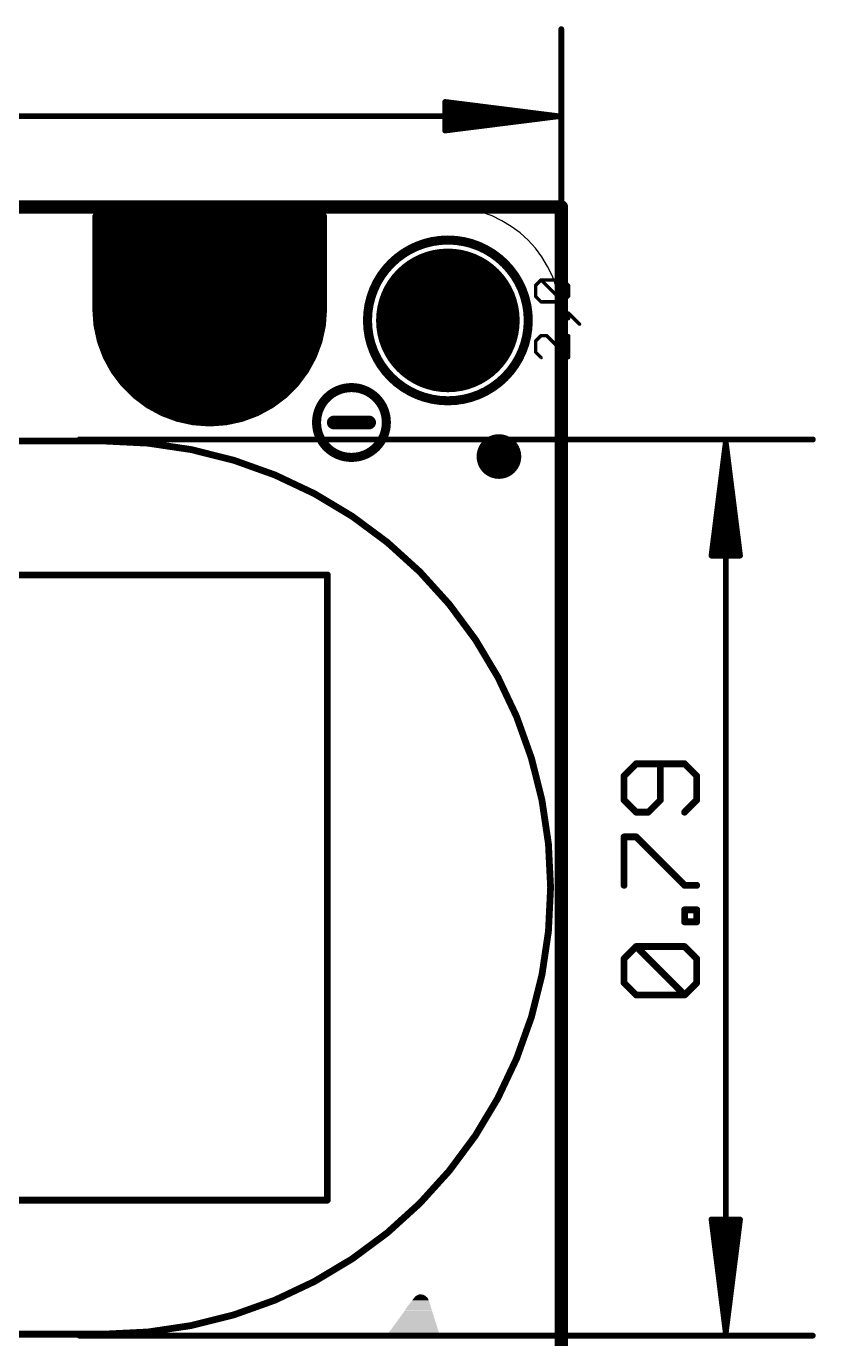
# Model space of a CAD drawing. Extents: x -4.8 to 37, y -3.4 to 41.2.
# Drawn here: x 18.5 to 36.18, y 11.49 to 40.88 of the extents above; entities that cross this region are included whole.
import ezdxf

# ---------------------------------------------------------------- set-up
doc = ezdxf.new("R2010")
doc.units = 0
for name, color, linetype in [('1', 12, 'CONTINUOUS'), ('16', 5, 'CONTINUOUS'), ('17', 110, 'CONTINUOUS'), ('20', 53, 'CONTINUOUS'), ('21', 40, 'CONTINUOUS'), ('23', 53, 'CONTINUOUS'), ('47', 253, 'CONTINUOUS'), ('48', 253, 'CONTINUOUS')]:
    doc.layers.add(name, color=color, linetype=linetype)

# ---------------------------------------------------------------- blocks, each defined once
blk = doc.blocks.new('PIE')
at = {"const_width": 0.5}
blk.add_lwpolyline([(0, -0.25, 1), (0, 0.25, 1), (0, -0.25)], format="xyb", dxfattribs=at)
blk = doc.blocks.new('ROUNDP')
at = {"const_width": 0.5}
blk.add_lwpolyline([(0, -0.25, 1), (0, 0.25, 1), (0, -0.25)], format="xyb", dxfattribs=at)
blk = doc.blocks.new('RECT')
blk.add_solid([(-0.5, -0.5), (0.5, -0.5), (-0.5, 0.5), (0.5, 0.5)])

msp = doc.modelspace()

# ---------------------------------------------------------------- linework, layer by layer
at = {"layer": '1'}
for points, const_width in [([(30.48, 36.83), (0, 36.83)], 0.3048), ([(30.48, 0), (30.48, 36.83)], 0.3048), ([(25.146, 36.614), (20.066, 36.614)], 0.1778), ([(20.066, 36.614), (20.066, 34.544)], 0.1778), ([(20.066, 36.449), (25.146, 36.449)], 0.1778), ([(25.146, 34.544), (25.146, 36.614)], 0.1778), ([(20.066, 36.2712), (25.146, 36.2712)], 0.1778), ([(20.066, 36.0934), (25.146, 36.0934)], 0.1778), ([(20.066, 35.9156), (25.146, 35.9156)], 0.1778), ([(20.066, 35.7378), (25.146, 35.7378)], 0.1778), ([(20.066, 35.56), (25.146, 35.56)], 0.1778), ([(20.066, 35.3822), (25.146, 35.3822)], 0.1778), ([(20.066, 35.2044), (25.146, 35.2044)], 0.1778), ([(20.066, 35.0266), (25.146, 35.0266)], 0.1778), ([(20.066, 34.8488), (25.146, 34.8488)], 0.1778), ([(20.066, 34.671), (25.146, 34.671)], 0.1778), ([(20.066, 34.544), (20.0919, 34.1825)], 0.1778), ([(20.0696, 34.4932), (25.1424, 34.4932)], 0.1778), ([(20.0823, 34.3154), (25.1297, 34.3154)], 0.1778), ([(25.1201, 34.1825), (25.146, 34.544)], 0.1778), ([(20.0919, 34.1825), (20.1689, 33.8284)], 0.1778), ([(20.1016, 34.1376), (25.1104, 34.1376)], 0.1778), ([(25.0431, 33.8284), (25.1201, 34.1825)], 0.1778), ([(20.1403, 33.9598), (25.0717, 33.9598)], 0.1778), ([(20.1689, 33.8284), (20.2955, 33.4888)], 0.1778), ([(20.1862, 33.782), (25.0258, 33.782)], 0.1778), ([(24.9165, 33.4888), (25.0431, 33.8284)], 0.1778), ([(20.2525, 33.6042), (24.9595, 33.6042)], 0.1778), ([(20.2955, 33.4888), (20.4692, 33.1708)], 0.1778), ([(20.3296, 33.4264), (24.8824, 33.4264)], 0.1778), ([(24.7428, 33.1708), (24.9165, 33.4888)], 0.1778), ([(20.4267, 33.2486), (24.7853, 33.2486)], 0.1778), ([(20.4692, 33.1708), (20.6864, 32.8807)], 0.1778), ([(24.5256, 32.8807), (24.7428, 33.1708)], 0.1778), ([(20.5441, 33.0708), (24.6679, 33.0708)], 0.1778), ([(20.6772, 32.893), (24.5348, 32.893)], 0.1778), ([(20.6864, 32.8807), (20.9427, 32.6244)], 0.1778), ([(24.2693, 32.6244), (24.5256, 32.8807)], 0.1778), ([(20.8519, 32.7152), (24.3602, 32.7152)], 0.1778), ([(20.9427, 32.6244), (21.2328, 32.4072)], 0.1778), ([(21.0589, 32.5374), (24.1531, 32.5374)], 0.1778), ([(23.9792, 32.4072), (24.2693, 32.6244)], 0.1778), ([(21.2328, 32.4072), (21.5508, 32.2335)], 0.1778), ([(21.32, 32.3596), (23.892, 32.3596)], 0.1778), ([(23.6612, 32.2335), (23.9792, 32.4072)], 0.1778), ([(21.5508, 32.2335), (21.8904, 32.1069)], 0.1778), ([(21.6896, 32.1818), (23.5224, 32.1818)], 0.1778), ([(21.8904, 32.1069), (22.2445, 32.0299)], 0.1778), ([(22.2445, 32.0299), (22.606, 32.004)], 0.1778), ([(22.606, 32.004), (22.9675, 32.0299)], 0.1778), ([(22.9675, 32.0299), (23.3216, 32.1069)], 0.1778), ([(23.3216, 32.1069), (23.6612, 32.2335)], 0.1778)]:
    msp.add_lwpolyline(points, dxfattribs=dict(at, const_width=const_width))
for points, const_width in [([(30.5562, 36.83, 1), (30.4038, 36.83)], 0.1524), ([(30.48, 36.7538, 1), (30.48, 36.9062)], 0.1524), ([(20.066, 36.6585, 1), (20.066, 36.5696)], 0.0889), ([(20.1105, 36.614, 1), (20.0216, 36.614)], 0.0889), ([(20.066, 36.4935, 1), (20.066, 36.4046)], 0.0889), ([(25.1905, 36.614, 1), (25.1015, 36.614)], 0.0889), ([(25.146, 36.5696, 1), (25.146, 36.6585)], 0.0889), ([(25.146, 36.4046, 1), (25.146, 36.4935)], 0.0889), ([(20.066, 36.3156, 1), (20.066, 36.2268)], 0.0889), ([(20.066, 36.1379, 1), (20.066, 36.049)], 0.0889), ([(25.146, 36.2268, 1), (25.146, 36.3156)], 0.0889), ([(25.146, 36.049, 1), (25.146, 36.1379)], 0.0889), ([(20.066, 35.9601, 1), (20.066, 35.8712)], 0.0889), ([(25.146, 35.8712, 1), (25.146, 35.9601)], 0.0889), ([(20.066, 35.7822, 1), (20.066, 35.6934)], 0.0889), ([(20.066, 35.6044, 1), (20.066, 35.5156)], 0.0889), ([(25.146, 35.6934, 1), (25.146, 35.7822)], 0.0889), ([(25.146, 35.5156, 1), (25.146, 35.6044)], 0.0889), ([(20.066, 35.4267, 1), (20.066, 35.3378)], 0.0889), ([(20.066, 35.2488, 1), (20.066, 35.16)], 0.0889), ([(25.146, 35.3378, 1), (25.146, 35.4267)], 0.0889), ([(25.146, 35.16, 1), (25.146, 35.2488)], 0.0889), ([(20.066, 35.071, 1), (20.066, 34.9822)], 0.0889), ([(25.146, 34.9822, 1), (25.146, 35.071)], 0.0889), ([(20.066, 34.8933, 1), (20.066, 34.8044)], 0.0889), ([(20.066, 34.7154, 1), (20.066, 34.6266)], 0.0889), ([(25.146, 34.8044, 1), (25.146, 34.8933)], 0.0889), ([(25.146, 34.6266, 1), (25.146, 34.7154)], 0.0889), ([(20.1103, 34.5472, 1), (20.0217, 34.5408)], 0.0889), ([(20.0216, 34.544, 1), (20.1105, 34.544)], 0.0889), ([(20.0696, 34.5376, 1), (20.0696, 34.4488)], 0.0889), ([(20.0823, 34.3599, 1), (20.0823, 34.271)], 0.0889), ([(25.1015, 34.544, 1), (25.1905, 34.544)], 0.0889), ([(25.1903, 34.5408, 1), (25.1017, 34.5472)], 0.0889), ([(25.1297, 34.271, 1), (25.1297, 34.3599)], 0.0889), ([(25.1424, 34.4488, 1), (25.1424, 34.5376)], 0.0889), ([(20.1353, 34.192, 1), (20.0484, 34.1731)], 0.0889), ([(20.0475, 34.1793, 1), (20.1362, 34.1857)], 0.0889), ([(20.1016, 34.182, 1), (20.1016, 34.0932)], 0.0889), ([(25.0758, 34.1857, 1), (25.1645, 34.1793)], 0.0889), ([(25.1636, 34.1731, 1), (25.0767, 34.192)], 0.0889), ([(25.1104, 34.0932, 1), (25.1104, 34.182)], 0.0889), ([(20.1403, 34.0042, 1), (20.1403, 33.9154)], 0.0889), ([(20.2105, 33.8439, 1), (20.1272, 33.8129)], 0.0889), ([(20.1255, 33.819, 1), (20.2123, 33.8378)], 0.0889), ([(20.1862, 33.8265, 1), (20.1862, 33.7376)], 0.0889), ([(24.9997, 33.8378, 1), (25.0865, 33.819)], 0.0889), ([(25.0848, 33.8129, 1), (25.0015, 33.8439)], 0.0889), ([(25.0258, 33.7376, 1), (25.0258, 33.8265)], 0.0889), ([(25.0717, 33.9154, 1), (25.0717, 34.0042)], 0.0889), ([(20.2525, 33.6486, 1), (20.2525, 33.5598)], 0.0889), ([(20.3345, 33.5101, 1), (20.2565, 33.4675)], 0.0889), ([(20.2539, 33.4733, 1), (20.3372, 33.5044)], 0.0889), ([(20.3296, 33.4708, 1), (20.3296, 33.382)], 0.0889), ([(24.8748, 33.5044, 1), (24.9581, 33.4733)], 0.0889), ([(24.9555, 33.4675, 1), (24.8775, 33.5101)], 0.0889), ([(24.8824, 33.382, 1), (24.8824, 33.4708)], 0.0889), ([(24.9595, 33.5598, 1), (24.9595, 33.6486)], 0.0889), ([(20.4267, 33.2931, 1), (20.4267, 33.2042)], 0.0889), ([(20.5048, 33.1974, 1), (20.4336, 33.1441)], 0.0889), ([(20.4302, 33.1495, 1), (20.5082, 33.1921)], 0.0889), ([(24.7038, 33.1921, 1), (24.7818, 33.1495)], 0.0889), ([(24.7784, 33.1441, 1), (24.7072, 33.1974)], 0.0889), ([(24.7853, 33.2042, 1), (24.7853, 33.2931)], 0.0889), ([(20.5441, 33.1152, 1), (20.5441, 33.0264)], 0.0889), ([(20.6772, 32.9374, 1), (20.6772, 32.8486)], 0.0889), ([(20.7178, 32.9121, 1), (20.655, 32.8492)], 0.0889), ([(20.6508, 32.854, 1), (20.722, 32.9073)], 0.0889), ([(24.49, 32.9073, 1), (24.5612, 32.854)], 0.0889), ([(24.557, 32.8492, 1), (24.4942, 32.9121)], 0.0889), ([(24.5348, 32.8486, 1), (24.5348, 32.9374)], 0.0889), ([(24.6679, 33.0264, 1), (24.6679, 33.1152)], 0.0889), ([(20.8519, 32.7597, 1), (20.8519, 32.6708)], 0.0889), ([(20.9693, 32.66, 1), (20.916, 32.5888)], 0.0889), ([(20.9112, 32.593, 1), (20.9741, 32.6558)], 0.0889), ([(21.0589, 32.5818, 1), (21.0589, 32.493)], 0.0889), ([(24.1531, 32.493, 1), (24.1531, 32.5818)], 0.0889), ([(24.2379, 32.6558, 1), (24.3008, 32.593)], 0.0889), ([(24.296, 32.5888, 1), (24.2427, 32.66)], 0.0889), ([(24.3602, 32.6708, 1), (24.3602, 32.7597)], 0.0889), ([(21.2541, 32.4462, 1), (21.2115, 32.3682)], 0.0889), ([(21.2061, 32.3716, 1), (21.2594, 32.4428)], 0.0889), ([(21.32, 32.404, 1), (21.32, 32.3152)], 0.0889), ([(23.892, 32.3152, 1), (23.892, 32.404)], 0.0889), ([(23.9526, 32.4428, 1), (24.0059, 32.3716)], 0.0889), ([(24.0005, 32.3682, 1), (23.9579, 32.4462)], 0.0889), ([(21.5664, 32.2752, 1), (21.5353, 32.1919)], 0.0889), ([(21.5295, 32.1945, 1), (21.5721, 32.2725)], 0.0889), ([(21.6896, 32.2263, 1), (21.6896, 32.1374)], 0.0889), ([(21.8998, 32.1503, 1), (21.881, 32.0635)], 0.0889), ([(21.8749, 32.0652, 1), (21.9059, 32.1485)], 0.0889), ([(22.2477, 32.0742, 1), (22.2413, 31.9855)], 0.0889), ([(22.2351, 31.9864, 1), (22.254, 32.0733)], 0.0889), ([(22.6028, 32.0483, 1), (22.6092, 31.9597)], 0.0889), ([(22.6028, 31.9597, 1), (22.6092, 32.0483)], 0.0889), ([(22.958, 32.0733, 1), (22.9769, 31.9864)], 0.0889), ([(22.9707, 31.9855, 1), (22.9643, 32.0742)], 0.0889), ([(23.3061, 32.1485, 1), (23.3371, 32.0652)], 0.0889), ([(23.331, 32.0635, 1), (23.3122, 32.1503)], 0.0889), ([(23.5224, 32.1374, 1), (23.5224, 32.2263)], 0.0889), ([(23.6399, 32.2725, 1), (23.6825, 32.1945)], 0.0889), ([(23.6767, 32.1919, 1), (23.6456, 32.2752)], 0.0889)]:
    msp.add_lwpolyline(points, format="xyb", dxfattribs=dict(at, const_width=const_width))
at = {"layer": '16'}
for points, const_width in [([(0, 36.83), (30.48, 36.83)], 0.3048), ([(30.48, 36.83), (30.48, 0)], 0.3048), ([(25.146, 36.614), (20.066, 36.614)], 0.1778), ([(20.066, 36.614), (20.066, 34.544)], 0.1778), ([(20.066, 36.449), (25.146, 36.449)], 0.1778), ([(25.146, 34.544), (25.146, 36.614)], 0.1778), ([(20.066, 36.2712), (25.146, 36.2712)], 0.1778), ([(20.066, 36.0934), (25.146, 36.0934)], 0.1778), ([(20.066, 35.9156), (25.146, 35.9156)], 0.1778), ([(20.066, 35.7378), (25.146, 35.7378)], 0.1778), ([(20.066, 35.56), (25.146, 35.56)], 0.1778), ([(20.066, 35.3822), (25.146, 35.3822)], 0.1778), ([(20.066, 35.2044), (25.146, 35.2044)], 0.1778), ([(20.066, 35.0266), (25.146, 35.0266)], 0.1778), ([(20.066, 34.8488), (25.146, 34.8488)], 0.1778), ([(20.066, 34.671), (25.146, 34.671)], 0.1778), ([(20.066, 34.544), (20.0919, 34.1825)], 0.1778), ([(20.0696, 34.4932), (25.1424, 34.4932)], 0.1778), ([(20.0823, 34.3154), (25.1297, 34.3154)], 0.1778), ([(25.1201, 34.1825), (25.146, 34.544)], 0.1778), ([(20.0919, 34.1825), (20.1689, 33.8284)], 0.1778), ([(20.1016, 34.1376), (25.1104, 34.1376)], 0.1778), ([(25.0431, 33.8284), (25.1201, 34.1825)], 0.1778), ([(20.1403, 33.9598), (25.0717, 33.9598)], 0.1778), ([(20.1689, 33.8284), (20.2955, 33.4888)], 0.1778), ([(20.1862, 33.782), (25.0258, 33.782)], 0.1778), ([(24.9165, 33.4888), (25.0431, 33.8284)], 0.1778), ([(20.2525, 33.6042), (24.9595, 33.6042)], 0.1778), ([(20.2955, 33.4888), (20.4692, 33.1708)], 0.1778), ([(20.3296, 33.4264), (24.8824, 33.4264)], 0.1778), ([(24.7428, 33.1708), (24.9165, 33.4888)], 0.1778), ([(20.4267, 33.2486), (24.7853, 33.2486)], 0.1778), ([(20.4692, 33.1708), (20.6864, 32.8807)], 0.1778), ([(24.5256, 32.8807), (24.7428, 33.1708)], 0.1778), ([(20.5441, 33.0708), (24.6679, 33.0708)], 0.1778), ([(20.6772, 32.893), (24.5348, 32.893)], 0.1778), ([(20.6864, 32.8807), (20.9427, 32.6244)], 0.1778), ([(24.2693, 32.6244), (24.5256, 32.8807)], 0.1778), ([(20.8519, 32.7152), (24.3602, 32.7152)], 0.1778), ([(20.9427, 32.6244), (21.2328, 32.4072)], 0.1778), ([(21.0589, 32.5374), (24.1531, 32.5374)], 0.1778), ([(23.9792, 32.4072), (24.2693, 32.6244)], 0.1778), ([(21.2328, 32.4072), (21.5508, 32.2335)], 0.1778), ([(21.32, 32.3596), (23.892, 32.3596)], 0.1778), ([(23.6612, 32.2335), (23.9792, 32.4072)], 0.1778), ([(21.5508, 32.2335), (21.8904, 32.1069)], 0.1778), ([(21.6896, 32.1818), (23.5224, 32.1818)], 0.1778), ([(21.8904, 32.1069), (22.2445, 32.0299)], 0.1778), ([(22.2445, 32.0299), (22.606, 32.004)], 0.1778), ([(22.606, 32.004), (22.9675, 32.0299)], 0.1778), ([(22.9675, 32.0299), (23.3216, 32.1069)], 0.1778), ([(23.3216, 32.1069), (23.6612, 32.2335)], 0.1778)]:
    msp.add_lwpolyline(points, dxfattribs=dict(at, const_width=const_width))
for points, const_width in [([(30.5562, 36.83, 1), (30.4038, 36.83)], 0.1524), ([(30.48, 36.7538, 1), (30.48, 36.9062)], 0.1524), ([(20.066, 36.6585, 1), (20.066, 36.5696)], 0.0889), ([(20.1105, 36.614, 1), (20.0216, 36.614)], 0.0889), ([(20.066, 36.4935, 1), (20.066, 36.4046)], 0.0889), ([(25.1905, 36.614, 1), (25.1015, 36.614)], 0.0889), ([(25.146, 36.5696, 1), (25.146, 36.6585)], 0.0889), ([(25.146, 36.4046, 1), (25.146, 36.4935)], 0.0889), ([(20.066, 36.3156, 1), (20.066, 36.2268)], 0.0889), ([(20.066, 36.1379, 1), (20.066, 36.049)], 0.0889), ([(25.146, 36.2268, 1), (25.146, 36.3156)], 0.0889), ([(25.146, 36.049, 1), (25.146, 36.1379)], 0.0889), ([(20.066, 35.9601, 1), (20.066, 35.8712)], 0.0889), ([(25.146, 35.8712, 1), (25.146, 35.9601)], 0.0889), ([(20.066, 35.7822, 1), (20.066, 35.6934)], 0.0889), ([(20.066, 35.6044, 1), (20.066, 35.5156)], 0.0889), ([(25.146, 35.6934, 1), (25.146, 35.7822)], 0.0889), ([(25.146, 35.5156, 1), (25.146, 35.6044)], 0.0889), ([(20.066, 35.4267, 1), (20.066, 35.3378)], 0.0889), ([(20.066, 35.2488, 1), (20.066, 35.16)], 0.0889), ([(25.146, 35.3378, 1), (25.146, 35.4267)], 0.0889), ([(25.146, 35.16, 1), (25.146, 35.2488)], 0.0889), ([(20.066, 35.071, 1), (20.066, 34.9822)], 0.0889), ([(25.146, 34.9822, 1), (25.146, 35.071)], 0.0889), ([(20.066, 34.8933, 1), (20.066, 34.8044)], 0.0889), ([(20.066, 34.7154, 1), (20.066, 34.6266)], 0.0889), ([(25.146, 34.8044, 1), (25.146, 34.8933)], 0.0889), ([(25.146, 34.6266, 1), (25.146, 34.7154)], 0.0889), ([(20.1103, 34.5472, 1), (20.0217, 34.5408)], 0.0889), ([(20.0216, 34.544, 1), (20.1105, 34.544)], 0.0889), ([(20.0696, 34.5376, 1), (20.0696, 34.4488)], 0.0889), ([(20.0823, 34.3599, 1), (20.0823, 34.271)], 0.0889), ([(25.1015, 34.544, 1), (25.1905, 34.544)], 0.0889), ([(25.1903, 34.5408, 1), (25.1017, 34.5472)], 0.0889), ([(25.1297, 34.271, 1), (25.1297, 34.3599)], 0.0889), ([(25.1424, 34.4488, 1), (25.1424, 34.5376)], 0.0889), ([(20.1353, 34.192, 1), (20.0484, 34.1731)], 0.0889), ([(20.0475, 34.1793, 1), (20.1362, 34.1857)], 0.0889), ([(20.1016, 34.182, 1), (20.1016, 34.0932)], 0.0889), ([(25.0758, 34.1857, 1), (25.1645, 34.1793)], 0.0889), ([(25.1636, 34.1731, 1), (25.0767, 34.192)], 0.0889), ([(25.1104, 34.0932, 1), (25.1104, 34.182)], 0.0889), ([(20.1403, 34.0042, 1), (20.1403, 33.9154)], 0.0889), ([(20.2105, 33.8439, 1), (20.1272, 33.8129)], 0.0889), ([(20.1255, 33.819, 1), (20.2123, 33.8378)], 0.0889), ([(20.1862, 33.8265, 1), (20.1862, 33.7376)], 0.0889), ([(24.9997, 33.8378, 1), (25.0865, 33.819)], 0.0889), ([(25.0848, 33.8129, 1), (25.0015, 33.8439)], 0.0889), ([(25.0258, 33.7376, 1), (25.0258, 33.8265)], 0.0889), ([(25.0717, 33.9154, 1), (25.0717, 34.0042)], 0.0889), ([(20.2525, 33.6486, 1), (20.2525, 33.5598)], 0.0889), ([(20.3345, 33.5101, 1), (20.2565, 33.4675)], 0.0889), ([(20.2539, 33.4733, 1), (20.3372, 33.5044)], 0.0889), ([(20.3296, 33.4708, 1), (20.3296, 33.382)], 0.0889), ([(24.8748, 33.5044, 1), (24.9581, 33.4733)], 0.0889), ([(24.9555, 33.4675, 1), (24.8775, 33.5101)], 0.0889), ([(24.8824, 33.382, 1), (24.8824, 33.4708)], 0.0889), ([(24.9595, 33.5598, 1), (24.9595, 33.6486)], 0.0889), ([(20.4267, 33.2931, 1), (20.4267, 33.2042)], 0.0889), ([(20.5048, 33.1974, 1), (20.4336, 33.1441)], 0.0889), ([(20.4302, 33.1495, 1), (20.5082, 33.1921)], 0.0889), ([(24.7038, 33.1921, 1), (24.7818, 33.1495)], 0.0889), ([(24.7784, 33.1441, 1), (24.7072, 33.1974)], 0.0889), ([(24.7853, 33.2042, 1), (24.7853, 33.2931)], 0.0889), ([(20.5441, 33.1152, 1), (20.5441, 33.0264)], 0.0889), ([(20.6772, 32.9374, 1), (20.6772, 32.8486)], 0.0889), ([(20.7178, 32.9121, 1), (20.655, 32.8492)], 0.0889), ([(20.6508, 32.854, 1), (20.722, 32.9073)], 0.0889), ([(24.49, 32.9073, 1), (24.5612, 32.854)], 0.0889), ([(24.557, 32.8492, 1), (24.4942, 32.9121)], 0.0889), ([(24.5348, 32.8486, 1), (24.5348, 32.9374)], 0.0889), ([(24.6679, 33.0264, 1), (24.6679, 33.1152)], 0.0889), ([(20.8519, 32.7597, 1), (20.8519, 32.6708)], 0.0889), ([(20.9693, 32.66, 1), (20.916, 32.5888)], 0.0889), ([(20.9112, 32.593, 1), (20.9741, 32.6558)], 0.0889), ([(21.0589, 32.5818, 1), (21.0589, 32.493)], 0.0889), ([(24.1531, 32.493, 1), (24.1531, 32.5818)], 0.0889), ([(24.2379, 32.6558, 1), (24.3008, 32.593)], 0.0889), ([(24.296, 32.5888, 1), (24.2427, 32.66)], 0.0889), ([(24.3602, 32.6708, 1), (24.3602, 32.7597)], 0.0889), ([(21.2541, 32.4462, 1), (21.2115, 32.3682)], 0.0889), ([(21.2061, 32.3716, 1), (21.2594, 32.4428)], 0.0889), ([(21.32, 32.404, 1), (21.32, 32.3152)], 0.0889), ([(23.892, 32.3152, 1), (23.892, 32.404)], 0.0889), ([(23.9526, 32.4428, 1), (24.0059, 32.3716)], 0.0889), ([(24.0005, 32.3682, 1), (23.9579, 32.4462)], 0.0889), ([(21.5664, 32.2752, 1), (21.5353, 32.1919)], 0.0889), ([(21.5295, 32.1945, 1), (21.5721, 32.2725)], 0.0889), ([(21.6896, 32.2263, 1), (21.6896, 32.1374)], 0.0889), ([(21.8998, 32.1503, 1), (21.881, 32.0635)], 0.0889), ([(21.8749, 32.0652, 1), (21.9059, 32.1485)], 0.0889), ([(22.2477, 32.0742, 1), (22.2413, 31.9855)], 0.0889), ([(22.2351, 31.9864, 1), (22.254, 32.0733)], 0.0889), ([(22.6028, 32.0483, 1), (22.6092, 31.9597)], 0.0889), ([(22.6028, 31.9597, 1), (22.6092, 32.0483)], 0.0889), ([(22.958, 32.0733, 1), (22.9769, 31.9864)], 0.0889), ([(22.9707, 31.9855, 1), (22.9643, 32.0742)], 0.0889), ([(23.3061, 32.1485, 1), (23.3371, 32.0652)], 0.0889), ([(23.331, 32.0635, 1), (23.3122, 32.1503)], 0.0889), ([(23.5224, 32.1374, 1), (23.5224, 32.2263)], 0.0889), ([(23.6399, 32.2725, 1), (23.6825, 32.1945)], 0.0889), ([(23.6767, 32.1919, 1), (23.6456, 32.2752)], 0.0889)]:
    msp.add_lwpolyline(points, format="xyb", dxfattribs=dict(at, const_width=const_width))
at = {"layer": '20'}
for p, q in [((27.94, 36.83), (2.54, 36.83)), ((30.48, 2.54), (30.48, 34.29))]:
    msp.add_line(p, q, dxfattribs=at)
msp.add_arc((27.94, 34.29), 2.54, 0, 90, dxfattribs=at)
at = {"layer": '21'}
for points, const_width in [([(27.94, 32.49, 1), (27.94, 36.09, 1), (27.94, 32.49)], 0.2032), ([(25.781, 31.2223, 1), (25.781, 32.7857, 1), (25.781, 31.2223)], 0.2032), ([(25.3841, 32.0802, 1), (25.3841, 31.9278)], 0.1524), ([(26.1778, 31.9278, 1), (26.1778, 32.0802)], 0.1524), ([(30.24, 21.59, 0.4142), (20.24, 31.59)], 0.1524), ([(20.24, 31.6281, 1), (20.24, 31.5519)], 0.0762), ([(20.24, 31.5519, 1), (20.24, 31.6281)], 0.0762), ([(25.2781, 28.59, 1), (25.2019, 28.59)], 0.0762), ([(25.24, 28.5519, 1), (25.24, 28.6281)], 0.0762), ([(20.24, 11.59, 0.4142), (30.24, 21.59)], 0.1524), ([(30.2781, 21.59, 1), (30.2019, 21.59)], 0.0762), ([(30.2019, 21.59, 1), (30.2781, 21.59)], 0.0762), ([(25.2019, 14.59, 1), (25.2781, 14.59)], 0.0762), ([(25.24, 14.5519, 1), (25.24, 14.6281)], 0.0762), ([(20.24, 11.6281, 1), (20.24, 11.5519)], 0.0762), ([(20.24, 11.5519, 1), (20.24, 11.6281)], 0.0762)]:
    msp.add_lwpolyline(points, format="xyb", dxfattribs=dict(at, const_width=const_width))
for points, const_width in [([(26.1778, 32.004), (25.3841, 32.004)], 0.3048), ([(20.24, 31.59), (10.24, 31.59)], 0.1524), ([(5.24, 28.59), (25.24, 28.59)], 0.1524), ([(25.24, 28.59), (25.24, 14.59)], 0.1524), ([(25.24, 14.59), (5.24, 14.59)], 0.1524), ([(10.24, 11.59), (20.24, 11.59)], 0.1524)]:
    msp.add_lwpolyline(points, dxfattribs=dict(at, const_width=const_width))
at = {"layer": '23'}
for p in [(27.94, 34.29), (22.606, 33.655), (25.781, 32.004), (29.083, 31.242)]:
    msp.add_point(p, dxfattribs=at)
at = {"layer": '47'}
for points, const_width in [([(30.48, 36.83), (30.48, 40.812)], 0.13), ([(30.415, 38.862), (27.88, 39.1812)], 0.13), ([(27.88, 39.1812), (27.88, 38.5428)], 0.13), ([(30.415, 38.862), (27.88, 39.122)], 0.13), ([(30.415, 38.862), (0.065, 38.862)], 0.13), ([(30.415, 38.862), (27.88, 38.992)], 0.13), ([(27.88, 38.5428), (30.415, 38.862)], 0.13), ([(27.88, 38.732), (30.415, 38.862)], 0.13), ([(27.88, 38.602), (30.415, 38.862)], 0.13), ([(19.685, 31.623), (36.113, 31.623)], 0.13), ([(34.163, 31.558), (33.8438, 29.023)], 0.13), ([(34.163, 31.558), (33.903, 29.023)], 0.13), ([(34.163, 31.558), (34.033, 29.023)], 0.13), ([(34.163, 31.558), (34.163, 11.622)], 0.13), ([(34.4822, 29.023), (34.163, 31.558)], 0.13), ([(34.293, 29.023), (34.163, 31.558)], 0.13), ([(34.423, 29.023), (34.163, 31.558)], 0.13), ([(33.8438, 29.023), (34.4822, 29.023)], 0.13), ([(32.1565, 24.3624), (31.8853, 24.0912)], 0.1524), ([(33.2411, 24.3624), (32.1565, 24.3624)], 0.1524), ([(32.6988, 23.5489), (32.6988, 24.3624)], 0.1524), ([(33.5123, 24.0912), (33.2411, 24.3624)], 0.1524), ([(31.8853, 24.0912), (31.8853, 23.5489)], 0.1524), ([(33.5123, 23.5489), (33.5123, 24.0912)], 0.1524), ([(31.8853, 23.5489), (32.1565, 23.2777)], 0.1524), ([(32.4276, 23.2777), (32.6988, 23.5489)], 0.1524), ([(33.2411, 23.2777), (33.5123, 23.5489)], 0.1524), ([(32.1565, 23.2777), (32.4276, 23.2777)], 0.1524), ([(31.8853, 21.6405), (31.8853, 22.7252)], 0.1524), ([(31.8853, 22.7252), (32.1565, 22.7252)], 0.1524), ([(32.1565, 22.7252), (33.2411, 21.6405)], 0.1524), ([(33.2411, 21.6405), (33.5123, 21.6405)], 0.1524), ([(33.2411, 20.822), (33.2411, 21.0931)], 0.1524), ([(33.2411, 21.0931), (33.5123, 21.0931)], 0.1524), ([(33.5123, 21.0931), (33.5123, 20.822)], 0.1524), ([(33.5123, 20.822), (33.2411, 20.822)], 0.1524), ([(31.8853, 19.9983), (32.1565, 20.2695)], 0.1524), ([(32.1565, 20.2695), (33.2411, 20.2695)], 0.1524), ([(33.2411, 19.1848), (32.1565, 20.2695)], 0.1524), ([(33.2411, 20.2695), (33.5123, 19.9983)], 0.1524), ([(31.8853, 19.456), (31.8853, 19.9983)], 0.1524), ([(33.5123, 19.9983), (33.5123, 19.456)], 0.1524), ([(32.1565, 19.1848), (31.8853, 19.456)], 0.1524), ([(33.5123, 19.456), (33.2411, 19.1848)], 0.1524), ([(33.2411, 19.1848), (32.1565, 19.1848)], 0.1524), ([(34.163, 11.622), (33.8438, 14.157)], 0.13), ([(33.8438, 14.157), (34.4822, 14.157)], 0.13), ([(34.163, 11.622), (33.903, 14.157)], 0.13), ([(34.163, 11.622), (34.033, 14.157)], 0.13), ([(34.4822, 14.157), (34.163, 11.622)], 0.13), ([(34.293, 14.157), (34.163, 11.622)], 0.13), ([(34.423, 14.157), (34.163, 11.622)], 0.13), ([(19.685, 11.557), (36.113, 11.557)], 0.13)]:
    msp.add_lwpolyline(points, dxfattribs=dict(at, const_width=const_width))
for points, const_width in [([(30.5125, 40.812, 1), (30.4475, 40.812)], 0.065), ([(27.8841, 39.2135, 1), (27.8759, 39.149)], 0.065), ([(27.9125, 39.1812, 1), (27.8475, 39.1812)], 0.065), ([(27.8833, 39.1543, 1), (27.8767, 39.0897)], 0.065), ([(27.8817, 39.0245, 1), (27.8783, 38.9595)], 0.065), ([(27.8783, 38.7645, 1), (27.8817, 38.6995)], 0.065), ([(30.4191, 38.8298, 1), (30.4109, 38.8942)], 0.065), ([(30.4109, 38.8298, 1), (30.4191, 38.8942)], 0.065), ([(30.4183, 38.8297, 1), (30.4117, 38.8943)], 0.065), ([(30.4117, 38.8297, 1), (30.4183, 38.8943)], 0.065), ([(30.4133, 38.8295, 1), (30.4167, 38.8945)], 0.065), ([(30.4167, 38.8295, 1), (30.4133, 38.8945)], 0.065), ([(30.415, 38.8295, 1), (30.415, 38.8945)], 0.065), ([(27.8767, 38.6343, 1), (27.8833, 38.5697)], 0.065), ([(27.8759, 38.575, 1), (27.8841, 38.5105)], 0.065), ([(27.8475, 38.5428, 1), (27.9125, 38.5428)], 0.065), ([(30.4475, 36.83, 1), (30.5125, 36.83)], 0.065), ([(19.685, 31.6555, 1), (19.685, 31.5905)], 0.065), ([(34.1955, 31.558, 1), (34.1305, 31.558)], 0.065), ([(34.1952, 31.5621, 1), (34.1308, 31.5539)], 0.065), ([(34.1955, 31.5563, 1), (34.1305, 31.5597)], 0.065), ([(34.1955, 31.5597, 1), (34.1305, 31.5563)], 0.065), ([(34.1953, 31.5613, 1), (34.1307, 31.5547)], 0.065), ([(34.1953, 31.5547, 1), (34.1307, 31.5613)], 0.065), ([(34.1952, 31.5539, 1), (34.1308, 31.5621)], 0.065), ([(36.113, 31.5905, 1), (36.113, 31.6555)], 0.065), ([(33.8115, 29.0271, 1), (33.876, 29.0189)], 0.065), ([(33.8438, 29.0555, 1), (33.8438, 28.9905)], 0.065), ([(33.8707, 29.0263, 1), (33.9353, 29.0197)], 0.065), ([(34.0005, 29.0247, 1), (34.0655, 29.0213)], 0.065), ([(34.2605, 29.0213, 1), (34.3255, 29.0247)], 0.065), ([(34.3907, 29.0197, 1), (34.4553, 29.0263)], 0.065), ([(34.45, 29.0189, 1), (34.5145, 29.0271)], 0.065), ([(34.4822, 28.9905, 1), (34.4822, 29.0555)], 0.065), ([(32.1565, 24.4005, 1), (32.1565, 24.3243)], 0.0762), ([(32.1834, 24.3354, 1), (32.1295, 24.3893)], 0.0762), ([(32.7369, 24.3624, 1), (32.6607, 24.3624)], 0.0762), ([(33.2681, 24.3893, 1), (33.2142, 24.3354)], 0.0762), ([(33.2411, 24.3243, 1), (33.2411, 24.4005)], 0.0762), ([(31.9234, 24.0912, 1), (31.8472, 24.0912)], 0.0762), ([(31.8584, 24.1181, 1), (31.9123, 24.0643)], 0.0762), ([(33.5504, 24.0912, 1), (33.4742, 24.0912)], 0.0762), ([(33.4854, 24.0643, 1), (33.5392, 24.1181)], 0.0762), ([(31.9123, 23.5758, 1), (31.8584, 23.5219)], 0.0762), ([(31.8472, 23.5489, 1), (31.9234, 23.5489)], 0.0762), ([(32.6607, 23.5489, 1), (32.7369, 23.5489)], 0.0762), ([(32.7257, 23.5219, 1), (32.6719, 23.5758)], 0.0762), ([(33.4742, 23.5489, 1), (33.5504, 23.5489)], 0.0762), ([(33.5392, 23.5219, 1), (33.4854, 23.5758)], 0.0762), ([(32.1565, 23.3158, 1), (32.1565, 23.2396)], 0.0762), ([(32.1295, 23.2508, 1), (32.1834, 23.3046)], 0.0762), ([(32.4007, 23.3046, 1), (32.4546, 23.2508)], 0.0762), ([(32.4276, 23.2396, 1), (32.4276, 23.3158)], 0.0762), ([(33.2142, 23.3046, 1), (33.2681, 23.2508)], 0.0762), ([(31.9234, 22.7252, 1), (31.8472, 22.7252)], 0.0762), ([(31.8853, 22.7633, 1), (31.8853, 22.6871)], 0.0762), ([(32.1834, 22.7521, 1), (32.1295, 22.6983)], 0.0762), ([(32.1565, 22.6871, 1), (32.1565, 22.7633)], 0.0762), ([(31.8472, 21.6405, 1), (31.9234, 21.6405)], 0.0762), ([(33.2411, 21.6786, 1), (33.2411, 21.6024)], 0.0762), ([(33.2142, 21.6136, 1), (33.2681, 21.6675)], 0.0762), ([(33.5123, 21.6024, 1), (33.5123, 21.6786)], 0.0762), ([(33.2792, 21.0931, 1), (33.203, 21.0931)], 0.0762), ([(33.2411, 21.1312, 1), (33.2411, 21.055)], 0.0762), ([(33.5504, 21.0931, 1), (33.4742, 21.0931)], 0.0762), ([(33.5123, 21.055, 1), (33.5123, 21.1312)], 0.0762), ([(33.2411, 20.8601, 1), (33.2411, 20.7839)], 0.0762), ([(33.5123, 20.7839, 1), (33.5123, 20.8601)], 0.0762), ([(33.203, 20.822, 1), (33.2792, 20.822)], 0.0762), ([(33.4742, 20.822, 1), (33.5504, 20.822)], 0.0762), ([(32.1834, 20.2964, 1), (32.1295, 20.2425)], 0.0762), ([(32.1565, 20.3076, 1), (32.1565, 20.2314)], 0.0762), ([(32.1834, 20.2425, 1), (32.1295, 20.2964)], 0.0762), ([(33.2681, 20.2964, 1), (33.2142, 20.2425)], 0.0762), ([(33.2411, 20.2314, 1), (33.2411, 20.3076)], 0.0762), ([(31.9234, 19.9983, 1), (31.8472, 19.9983)], 0.0762), ([(31.8584, 20.0252, 1), (31.9123, 19.9714)], 0.0762), ([(33.5504, 19.9983, 1), (33.4742, 19.9983)], 0.0762), ([(33.4854, 19.9714, 1), (33.5392, 20.0252)], 0.0762), ([(31.9123, 19.4829, 1), (31.8584, 19.429)], 0.0762), ([(31.8472, 19.456, 1), (31.9234, 19.456)], 0.0762), ([(33.4742, 19.456, 1), (33.5504, 19.456)], 0.0762), ([(33.5392, 19.429, 1), (33.4854, 19.4829)], 0.0762), ([(32.1565, 19.2229, 1), (32.1565, 19.1467)], 0.0762), ([(32.1295, 19.1579, 1), (32.1834, 19.2118)], 0.0762), ([(33.2142, 19.2118, 1), (33.2681, 19.1579)], 0.0762), ([(33.2142, 19.1579, 1), (33.2681, 19.2118)], 0.0762), ([(33.2411, 19.1467, 1), (33.2411, 19.2229)], 0.0762), ([(33.876, 14.1611, 1), (33.8115, 14.1529)], 0.065), ([(33.8438, 14.1895, 1), (33.8438, 14.1245)], 0.065), ([(33.9353, 14.1603, 1), (33.8707, 14.1537)], 0.065), ([(34.0655, 14.1587, 1), (34.0005, 14.1553)], 0.065), ([(34.3255, 14.1553, 1), (34.2605, 14.1587)], 0.065), ([(34.4553, 14.1537, 1), (34.3907, 14.1603)], 0.065), ([(34.5145, 14.1529, 1), (34.45, 14.1611)], 0.065), ([(34.4822, 14.1245, 1), (34.4822, 14.1895)], 0.065), ([(19.685, 11.5895, 1), (19.685, 11.5245)], 0.065), ([(34.1308, 11.6261, 1), (34.1952, 11.6179)], 0.065), ([(34.1307, 11.6253, 1), (34.1953, 11.6187)], 0.065), ([(34.1305, 11.6203, 1), (34.1955, 11.6237)], 0.065), ([(34.1305, 11.6237, 1), (34.1955, 11.6203)], 0.065), ([(34.1305, 11.622, 1), (34.1955, 11.622)], 0.065), ([(34.1307, 11.6187, 1), (34.1953, 11.6253)], 0.065), ([(34.1308, 11.6179, 1), (34.1952, 11.6261)], 0.065), ([(36.113, 11.5245, 1), (36.113, 11.5895)], 0.065)]:
    msp.add_lwpolyline(points, format="xyb", dxfattribs=dict(at, const_width=const_width))
at = {"layer": '48', "const_width": 0.0762}
for points in [[(29.9047, 35.0741), (30.0275, 35.1969)], [(29.9047, 34.8283), (29.9047, 35.0741)], [(30.0275, 35.1969), (30.519, 35.1969)], [(30.519, 34.7055), (30.0275, 35.1969)], [(30.519, 35.1969), (30.6419, 35.0741)], [(30.6419, 35.0741), (30.6419, 34.8283)], [(30.0275, 34.7055), (29.9047, 34.8283)], [(30.519, 34.7055), (30.0275, 34.7055)], [(30.6419, 34.8283), (30.519, 34.7055)], [(30.6419, 34.4523), (30.519, 34.4523)], [(30.519, 34.4523), (30.519, 34.3294)], [(30.8876, 34.2065), (30.6419, 34.4523)], [(30.6419, 34.3294), (30.6419, 34.4523)], [(30.519, 34.3294), (30.6419, 34.3294)], [(30.0275, 33.9496), (29.9047, 33.8267)], [(29.9047, 33.8267), (29.9047, 33.581)], [(30.1504, 33.9496), (30.0275, 33.9496)], [(30.6419, 33.4581), (30.1504, 33.9496)], [(30.6419, 33.9496), (30.6419, 33.4581)], [(29.9047, 33.581), (30.0275, 33.4581)]]:
    msp.add_lwpolyline(points, dxfattribs=at)
at = {"layer": '48', "const_width": 0.0381}
for points in [[(29.9237, 35.0741, 1), (29.8856, 35.0741)], [(29.8912, 35.0875, 1), (29.9181, 35.0606)], [(30.0275, 35.216, 1), (30.0275, 35.1779)], [(30.041, 35.2104, 1), (30.0141, 35.1835)], [(30.041, 35.1835, 1), (30.0141, 35.2104)], [(30.5325, 35.2104, 1), (30.5056, 35.1835)], [(30.519, 35.1779, 1), (30.519, 35.216)], [(30.6609, 35.0741, 1), (30.6228, 35.0741)], [(30.6284, 35.0606, 1), (30.6554, 35.0875)], [(29.9181, 34.8418, 1), (29.8912, 34.8149)], [(29.8856, 34.8283, 1), (29.9237, 34.8283)], [(30.0275, 34.7245, 1), (30.0275, 34.6864)], [(30.0141, 34.692, 1), (30.041, 34.7189)], [(30.5056, 34.7189, 1), (30.5325, 34.692)], [(30.5056, 34.692, 1), (30.5325, 34.7189)], [(30.519, 34.6864, 1), (30.519, 34.7245)], [(30.6228, 34.8283, 1), (30.6609, 34.8283)], [(30.6554, 34.8149, 1), (30.6284, 34.8418)], [(30.5381, 34.4523, 1), (30.5, 34.4523)], [(30.519, 34.4713, 1), (30.519, 34.4332)], [(30.6554, 34.4657, 1), (30.6284, 34.4388)], [(30.6609, 34.4523, 1), (30.6228, 34.4523)], [(30.6419, 34.4332, 1), (30.6419, 34.4713)], [(30.519, 34.3484, 1), (30.519, 34.3103)], [(30.5, 34.3294, 1), (30.5381, 34.3294)], [(30.6228, 34.3294, 1), (30.6609, 34.3294)], [(30.6419, 34.3103, 1), (30.6419, 34.3484)], [(30.8742, 34.193, 1), (30.9011, 34.22)], [(29.8912, 33.8402, 1), (29.9181, 33.8132)], [(29.9237, 33.8267, 1), (29.8856, 33.8267)], [(30.0275, 33.9686, 1), (30.0275, 33.9305)], [(30.041, 33.9361, 1), (30.0141, 33.9631)], [(30.1639, 33.9631, 1), (30.1369, 33.9361)], [(30.1504, 33.9305, 1), (30.1504, 33.9686)], [(30.6609, 33.9496, 1), (30.6228, 33.9496)], [(29.9181, 33.5944, 1), (29.8912, 33.5675)], [(29.8856, 33.581, 1), (29.9237, 33.581)], [(30.0141, 33.4446, 1), (30.041, 33.4716)], [(30.6228, 33.4581, 1), (30.6609, 33.4581)], [(30.6284, 33.4446, 1), (30.6554, 33.4716)]]:
    msp.add_lwpolyline(points, format="xyb", dxfattribs=at)

# ---------------------------------------------------------------- block references
at = {"layer": '1'}
msp.add_blockref('PIE', (29.083, 31.242), dxfattribs=at)
at = {"layer": '17', "xscale": 4.216, "yscale": 4.216}
msp.add_blockref('ROUNDP', (22.606, 34.163), dxfattribs=at)
msp.add_blockref('ROUNDP', (22.606, 34.163), dxfattribs=at)
at = {"layer": '17', "xscale": 3.216, "yscale": 3.216, "rotation": 90}
msp.add_blockref('ROUNDP', (27.94, 34.29), dxfattribs=at)
msp.add_blockref('ROUNDP', (27.94, 34.29), dxfattribs=at)
at = {"layer": '21'}
for p, xscale, yscale in [((27.3203, 12.3444), 0.3733, 0.0076), ((27.324, 12.352), 0.3657, 0.0076), ((27.324, 12.3597), 0.3505, 0.0077), ((27.3279, 12.3749), 0.3429, 0.0076), ((27.3279, 12.3673), 0.3429, 0.0076), ((27.3279, 12.3825), 0.3277, 0.0076), ((27.3317, 12.3901), 0.32, 0.0076), ((27.3317, 12.3978), 0.3048, 0.0077), ((27.3317, 12.413), 0.2896, 0.0076), ((27.3317, 12.4054), 0.2896, 0.0076), ((27.3316, 12.4206), 0.2743, 0.0076), ((27.3316, 12.4282), 0.2591, 0.0076), ((27.3317, 12.4359), 0.2438, 0.0077), ((27.3317, 12.4435), 0.2286, 0.0076), ((27.3355, 12.4511), 0.2058, 0.0076), ((27.3316, 12.4587), 0.1829, 0.0076), ((27.3317, 12.4663), 0.1524, 0.0076), ((27.3316, 12.474), 0.1219, 0.0077), ((27.324, 12.4816), 0.0609, 0.0076), ((27.2631, 12.0472), 0.6858, 0.0076), ((27.2669, 12.0549), 0.6782, 0.0077), ((27.2669, 12.0625), 0.663, 0.0076), ((27.2707, 12.0777), 0.6553, 0.0076), ((27.2707, 12.0701), 0.6553, 0.0076), ((27.2707, 12.0853), 0.6401, 0.0076), ((27.2746, 12.1006), 0.6325, 0.0076), ((27.2746, 12.093), 0.6325, 0.0077), ((27.2745, 12.1082), 0.6172, 0.0076), ((27.2783, 12.1158), 0.6096, 0.0076), ((27.2783, 12.1311), 0.5943, 0.0077), ((27.2822, 12.1234), 0.6019, 0.0076), ((27.2822, 12.1387), 0.5867, 0.0076), ((27.2822, 12.1539), 0.5715, 0.0076), ((27.2859, 12.1463), 0.5791, 0.0076), ((27.2859, 12.1615), 0.5639, 0.0076), ((27.2898, 12.1692), 0.5563, 0.0077), ((27.2898, 12.1844), 0.541, 0.0076), ((27.2898, 12.1768), 0.541, 0.0076), ((27.2936, 12.192), 0.5334, 0.0076), ((27.2936, 12.2073), 0.5182, 0.0077), ((27.2974, 12.1996), 0.5258, 0.0076), ((27.2974, 12.2149), 0.5106, 0.0076), ((27.3012, 12.2225), 0.503, 0.0076), ((27.3012, 12.2377), 0.4876, 0.0076), ((27.3012, 12.2301), 0.4876, 0.0076), ((27.305, 12.2454), 0.48, 0.0077), ((27.305, 12.253), 0.4648, 0.0076), ((27.3088, 12.2682), 0.4572, 0.0076), ((27.3088, 12.2606), 0.4572, 0.0076), ((27.3088, 12.2758), 0.442, 0.0076), ((27.3127, 12.2911), 0.4343, 0.0076), ((27.3127, 12.2835), 0.4343, 0.0077), ((27.3127, 12.2987), 0.4191, 0.0076), ((27.3164, 12.3063), 0.4115, 0.0076), ((27.3164, 12.3216), 0.3963, 0.0077), ((27.3203, 12.3139), 0.4039, 0.0076), ((27.3203, 12.3292), 0.3887, 0.0076), ((27.3241, 12.3368), 0.381, 0.0076), ((27.206, 11.7577), 0.9829, 0.0076), ((27.2097, 11.7653), 0.9753, 0.0076), ((27.2097, 11.7805), 0.9601, 0.0076), ((27.2097, 11.7729), 0.9601, 0.0076), ((27.2136, 11.7881), 0.9525, 0.0077), ((27.2136, 11.8034), 0.9373, 0.0076), ((27.2173, 11.7958), 0.9449, 0.0076), ((27.2174, 11.811), 0.9296, 0.0076), ((27.2212, 11.8186), 0.922, 0.0076), ((27.2212, 11.8339), 0.9068, 0.0076), ((27.2212, 11.8262), 0.9068, 0.0077), ((27.225, 11.8415), 0.8992, 0.0076), ((27.225, 11.8567), 0.884, 0.0076), ((27.225, 11.8491), 0.884, 0.0076), ((27.2289, 11.8643), 0.8763, 0.0077), ((27.2288, 11.872), 0.861, 0.0076), ((27.2326, 11.8872), 0.8534, 0.0076), ((27.2326, 11.8796), 0.8534, 0.0076), ((27.2326, 11.8948), 0.8382, 0.0076), ((27.2364, 11.9101), 0.8306, 0.0076), ((27.2364, 11.9024), 0.8306, 0.0077), ((27.2365, 11.9177), 0.8153, 0.0076), ((27.2402, 11.9253), 0.8077, 0.0076), ((27.2402, 11.9405), 0.7925, 0.0077), ((27.2441, 11.9329), 0.8001, 0.0076), ((27.2441, 11.9482), 0.7849, 0.0076), ((27.2478, 11.9558), 0.7773, 0.0076), ((27.2479, 11.971), 0.762, 0.0076), ((27.2479, 11.9634), 0.762, 0.0076), ((27.2517, 11.9787), 0.7544, 0.0077), ((27.2517, 11.9939), 0.7391, 0.0076), ((27.2555, 11.9863), 0.7468, 0.0076), ((27.2554, 12.0015), 0.7315, 0.0076), ((27.2593, 12.0091), 0.7239, 0.0076), ((27.2593, 12.0244), 0.7086, 0.0076), ((27.2593, 12.0168), 0.7086, 0.0077), ((27.2631, 12.032), 0.701, 0.0076), ((27.2631, 12.0396), 0.6858, 0.0076), ((27.164, 11.491), 1.2345, 0.0076), ((27.1679, 11.5062), 1.2269, 0.0076), ((27.1679, 11.4986), 1.2269, 0.0076), ((27.1679, 11.5214), 1.2115, 0.0077), ((27.1679, 11.5138), 1.2115, 0.0076), ((27.1679, 11.5367), 1.1963, 0.0076), ((27.1716, 11.5291), 1.2039, 0.0076), ((27.1716, 11.5519), 1.1887, 0.0076), ((27.1716, 11.5443), 1.1887, 0.0076), ((27.1716, 11.5672), 1.1735, 0.0076), ((27.1716, 11.5595), 1.1735, 0.0077), ((27.1755, 11.5824), 1.1659, 0.0076), ((27.1755, 11.5748), 1.1659, 0.0076), ((27.1755, 11.59), 1.1506, 0.0076), ((27.1793, 11.6053), 1.143, 0.0076), ((27.1793, 11.5976), 1.143, 0.0077), ((27.1793, 11.6205), 1.1278, 0.0076), ((27.1793, 11.6129), 1.1278, 0.0076), ((27.1831, 11.6281), 1.1202, 0.0076), ((27.1831, 11.6434), 1.1049, 0.0076), ((27.1831, 11.6357), 1.1049, 0.0077), ((27.1869, 11.651), 1.0972, 0.0076), ((27.1869, 11.6662), 1.082, 0.0076), ((27.1869, 11.6586), 1.082, 0.0076), ((27.1907, 11.6738), 1.0744, 0.0077), ((27.1907, 11.6815), 1.0592, 0.0076), ((27.1945, 11.6967), 1.0516, 0.0076), ((27.1945, 11.6891), 1.0516, 0.0076), ((27.1945, 11.7043), 1.0363, 0.0076), ((27.1984, 11.7119), 1.0287, 0.0077), ((27.1984, 11.7272), 1.0135, 0.0076), ((27.2021, 11.7196), 1.0211, 0.0076), ((27.2021, 11.7348), 1.0059, 0.0076), ((27.2021, 11.75), 0.9906, 0.0077), ((27.206, 11.7424), 0.9983, 0.0076)]:
    msp.add_blockref('RECT', p, dxfattribs=dict(at, xscale=xscale, yscale=yscale))

doc.saveas('drawing.dxf')
